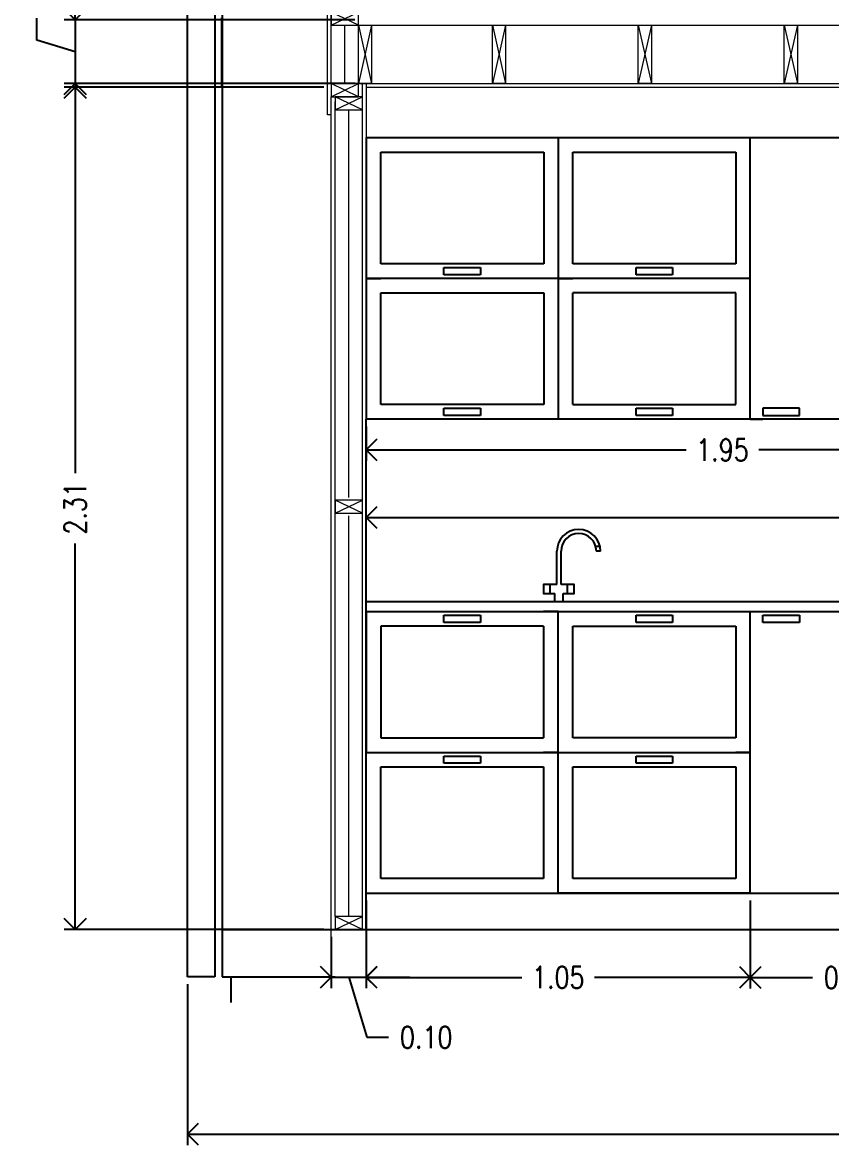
# Model space of a CAD drawing. Header units: millimetres. Extents: x 2289.8 to 2339.2, y 1976.9 to 1997.5.
# Drawn here: x 2330.59 to 2332.808, y 1980.404 to 1983.492 of the extents above; entities that cross this region are included whole.
import ezdxf

# ---------------------------------------------------------------- set-up
doc = ezdxf.new("R2010")
doc.units = ezdxf.units.MM
doc.layers.get('DEFPOINTS').update_dxf_attribs({"color": 210})
for name, color, linetype, lineweight in [('A-DETL-MBND', 3, 'Continuous', 18), ('A-ELEV-MBE2', 4, 'Continuous', 25), ('A-FURN', 8, 'Continuous', 18), ('A-WALL-PATT', 8, 'Continuous', 18), ('A-WALL-STUD', 3, 'Continuous', 18)]:
    doc.layers.add(name, color=color, linetype=linetype, lineweight=lineweight)
doc.layers.add('quoteylenia', color=90, linetype='Continuous')
doc.layers.add('sezioni piano terra', color=21, linetype='Continuous')
doc.styles.add('E-ROMANS', font='romans.shx', dxfattribs={"width": 0.8})
doc.dimstyles.new('Fabio1', dxfattribs={"dimscale": 0.001, "dimtxt": 60, "dimasz": 60, "dimexe": 30, "dimexo": 20, "dimgap": 30, "dimtad": 0, "dimzin": 0, "dimdsep": 46, "dimtxsty": 'E-ROMANS', "dimblk": 'OPEN90', "dimcen": 90, "dimclrd": 3, "dimclre": 3, "dimclrt": 3, "dimadec": 0, "dimazin": 0, "dimtfac": 1, "dimtmove": 1, "dimatfit": 3, "dimldrblk": 'OPEN90', "dimfxl": 1, "dimtfill": 1, "dimtolj": 1, "dimtzin": 0, "dimlwd": -1, "dimarcsym": 0})

# ---------------------------------------------------------------- blocks, each defined once
blk = doc.blocks.new('6-rob-elev')
at = {"color": 0, "linetype": 'ByBlock'}
for p, q in [((-0.75, 6.17), (-0.75, 18.33)), ((0.75, 6.17), (0.75, 18.33)), ((14.93, 20.08), (13.43, 20.08)), ((15.12, 18.33), (13.62, 18.33)), ((-3.38, 6.17), (-3.38, 2.84)), ((3, 6.17), (3, 2.84)), ((-1.5, 0), (-1.5, 2.84)), ((1.5, 0), (1.5, 2.84))]:
    blk.add_line(p, q, dxfattribs=at)
blk.add_line((-1.5, 0), (1.5, 0))
for points in [[(-0.75, 6.17), (-5.6, 6.17), (-5.6, 2.84), (-1.5, 2.84)], [(1.5, 2.84), (5.57, 2.84), (5.57, 6.17), (0.75, 6.17)]]:
    blk.add_lwpolyline(points, dxfattribs=at)
for radius in [7.94, 6.44]:
    blk.add_arc((7.19, 18.33), radius, 0, 180, dxfattribs=at)
blk = doc.blocks.new('_Open90')
at = {"color": 0, "linetype": 'ByBlock', "lineweight": -2}
for p, q in [((0, 0), (-1, 0)), ((-0.5, 0.5), (0, 0)), ((0, 0), (-0.5, -0.5))]:
    blk.add_line(p, q, dxfattribs=at)
blk = doc.blocks.new('*D63')
at = {"layer": 'DEFPOINTS', "color": 0, "transparency": 16777216}
for p in [(2331.521, 1983.4995), (2330.7342, 1983.3245), (2331.522, 1983.3245)]:
    blk.add_point(p, dxfattribs=at)
at = {"layer": 'quoteylenia', "color": 3, "transparency": 16777216}
for p, q in [((2330.7342, 1983.5595), (2330.7342, 1983.6195)), ((2330.6292, 1983.4435), (2330.6292, 1983.5035)), ((2330.7342, 1983.4995), (2330.7342, 1983.3245)), ((2330.7342, 1983.4995), (2330.7342, 1983.3245)), ((2330.7342, 1983.412), (2330.6292, 1983.4435)), ((2330.7342, 1983.2645), (2330.7342, 1983.2045))]:
    blk.add_line(p, q, dxfattribs=at)
at = {"layer": 'quoteylenia', "color": 3, "lineweight": -2, "transparency": 16777216}
for p, q in [((2331.501, 1983.4995), (2330.7042, 1983.4995)), ((2331.502, 1983.3245), (2330.7042, 1983.3245))]:
    blk.add_line(p, q, dxfattribs=at)
at = {"layer": 'quoteylenia', "color": 3, "transparency": 16777216, "xscale": 0.06, "yscale": 0.06, "zscale": 0.06}
for p, rotation in [((2330.7342, 1983.4995), 270), ((2330.7342, 1983.3245), 90)]:
    blk.add_blockref('_Open90', p, dxfattribs=dict(at, rotation=rotation))
at = {"layer": 'quoteylenia', "color": 3, "transparency": 16777216, "insert": (2330.6292, 1983.6066), "char_height": 0.06, "attachment_point": 5, "rotation": 90, "style": 'E-ROMANS', "bg_fill": 3, "box_fill_scale": 1.1, "bg_fill_color": 256, "bg_fill_true_color": 13158600, "bg_fill_transparency": 0}
blk.add_mtext('\\A1;0.18', dxfattribs=at)
blk = doc.blocks.new('*D65')
at = {"layer": 'DEFPOINTS', "color": 0, "transparency": 16777216}
for p in [(2330.7342, 1983.3145), (2331.436, 1983.3145), (2331.436, 1981.0045)]:
    blk.add_point(p, dxfattribs=at)
at = {"layer": 'quoteylenia', "color": 3, "lineweight": -2, "transparency": 16777216}
for p, q in [((2331.416, 1983.3145), (2330.7042, 1983.3145)), ((2331.416, 1981.0045), (2330.7042, 1981.0045))]:
    blk.add_line(p, q, dxfattribs=at)
at = {"layer": 'quoteylenia', "color": 3, "transparency": 16777216}
for p, q in [((2330.7342, 1983.2545), (2330.7342, 1982.2558)), ((2330.7342, 1981.0645), (2330.7342, 1982.0632))]:
    blk.add_line(p, q, dxfattribs=at)
at = {"layer": 'quoteylenia', "color": 3, "transparency": 16777216, "xscale": 0.06, "yscale": 0.06, "zscale": 0.06}
for p, rotation in [((2330.7342, 1983.3145), 90), ((2330.7342, 1981.0045), 270)]:
    blk.add_blockref('_Open90', p, dxfattribs=dict(at, rotation=rotation))
at = {"layer": 'quoteylenia', "color": 3, "transparency": 16777216, "insert": (2330.7342, 1982.1595), "char_height": 0.06, "attachment_point": 5, "rotation": 90, "style": 'E-ROMANS', "bg_fill": 3, "box_fill_scale": 1.1, "bg_fill_color": 256, "bg_fill_true_color": 13158600, "bg_fill_transparency": 0}
blk.add_mtext('\\A1;2.31', dxfattribs=at)
blk = doc.blocks.new('*D82')
at = {"layer": 'DEFPOINTS', "color": 0, "transparency": 16777216}
for p in [(2331.532, 1982.4045), (2333.4851, 1982.4045), (2333.4851, 1982.3199)]:
    blk.add_point(p, dxfattribs=at)
at = {"layer": 'quoteylenia', "color": 3, "lineweight": -2, "transparency": 16777216}
for p, q in [((2331.532, 1982.3845), (2331.532, 1982.2899)), ((2333.4851, 1982.3845), (2333.4851, 1982.2899))]:
    blk.add_line(p, q, dxfattribs=at)
at = {"layer": 'quoteylenia', "color": 3, "transparency": 16777216}
for p, q in [((2331.592, 1982.3199), (2332.4088, 1982.3199)), ((2333.4251, 1982.3199), (2332.6083, 1982.3199))]:
    blk.add_line(p, q, dxfattribs=at)
at = {"layer": 'quoteylenia', "color": 3, "transparency": 16777216, "xscale": 0.06, "yscale": 0.06, "zscale": 0.06, "rotation": 180}
blk.add_blockref('_Open90', (2331.532, 1982.3199), dxfattribs=at)
at = {"layer": 'quoteylenia', "color": 3, "transparency": 16777216, "xscale": 0.06, "yscale": 0.06, "zscale": 0.06}
blk.add_blockref('_Open90', (2333.4851, 1982.3199), dxfattribs=at)
at = {"layer": 'quoteylenia', "color": 3, "transparency": 16777216, "insert": (2332.5086, 1982.3199), "char_height": 0.06, "attachment_point": 5, "style": 'E-ROMANS', "bg_fill": 3, "box_fill_scale": 1.1, "bg_fill_color": 256, "bg_fill_true_color": 13158600, "bg_fill_transparency": 0}
blk.add_mtext('\\A1;1.95', dxfattribs=at)
blk = doc.blocks.new('*D87')
at = {"layer": 'DEFPOINTS', "color": 0, "transparency": 16777216}
for p in [(2334.6329, 1982.1345), (2331.532, 1981.9045), (2334.6329, 1981.9045)]:
    blk.add_point(p, dxfattribs=at)
at = {"layer": 'quoteylenia', "color": 3, "lineweight": -2, "transparency": 16777216}
for p, q in [((2331.532, 1981.9245), (2331.532, 1982.1645)), ((2334.6329, 1981.9245), (2334.6329, 1982.1645))]:
    blk.add_line(p, q, dxfattribs=at)
at = {"layer": 'quoteylenia', "color": 3, "transparency": 16777216}
for p, q in [((2331.592, 1982.1345), (2332.9793, 1982.1345)), ((2334.5729, 1982.1345), (2333.1856, 1982.1345))]:
    blk.add_line(p, q, dxfattribs=at)
at = {"layer": 'quoteylenia', "color": 3, "transparency": 16777216, "xscale": 0.06, "yscale": 0.06, "zscale": 0.06, "rotation": 180}
blk.add_blockref('_Open90', (2331.532, 1982.1345), dxfattribs=at)
at = {"layer": 'quoteylenia', "color": 3, "transparency": 16777216, "xscale": 0.06, "yscale": 0.06, "zscale": 0.06}
blk.add_blockref('_Open90', (2334.6329, 1982.1345), dxfattribs=at)
at = {"layer": 'quoteylenia', "color": 3, "transparency": 16777216, "insert": (2333.0824, 1982.1345), "char_height": 0.06, "attachment_point": 5, "style": 'E-ROMANS', "bg_fill": 3, "box_fill_scale": 1.1, "bg_fill_color": 256, "bg_fill_true_color": 13158600, "bg_fill_transparency": 0}
blk.add_mtext('\\A1;3.10', dxfattribs=at)
blk = doc.blocks.new('*D90')
at = {"layer": 'DEFPOINTS', "color": 0, "transparency": 16777216}
for p in [(2331.436, 1981.0045), (2331.532, 1981.0045), (2331.532, 1980.8741)]:
    blk.add_point(p, dxfattribs=at)
at = {"layer": 'quoteylenia', "color": 3, "lineweight": -2, "transparency": 16777216}
for p, q in [((2331.436, 1980.9845), (2331.436, 1980.8441)), ((2331.532, 1980.9845), (2331.532, 1980.8441))]:
    blk.add_line(p, q, dxfattribs=at)
at = {"layer": 'quoteylenia', "color": 3, "transparency": 16777216}
for p, q in [((2331.376, 1980.8741), (2331.316, 1980.8741)), ((2331.436, 1980.8741), (2331.532, 1980.8741)), ((2331.436, 1980.8741), (2331.532, 1980.8741)), ((2331.484, 1980.8741), (2331.5335, 1980.7091)), ((2331.592, 1980.8741), (2331.652, 1980.8741)), ((2331.5335, 1980.7091), (2331.5935, 1980.7091))]:
    blk.add_line(p, q, dxfattribs=at)
at = {"layer": 'quoteylenia', "color": 3, "transparency": 16777216, "xscale": 0.06, "yscale": 0.06, "zscale": 0.06}
blk.add_blockref('_Open90', (2331.436, 1980.8741), dxfattribs=at)
at = {"layer": 'quoteylenia', "color": 3, "transparency": 16777216, "xscale": 0.06, "yscale": 0.06, "zscale": 0.06, "rotation": 180}
blk.add_blockref('_Open90', (2331.532, 1980.8741), dxfattribs=at)
at = {"layer": 'quoteylenia', "color": 3, "transparency": 16777216, "insert": (2331.6966, 1980.7091), "char_height": 0.06, "attachment_point": 5, "style": 'E-ROMANS', "bg_fill": 3, "box_fill_scale": 1.1, "bg_fill_color": 256, "bg_fill_true_color": 13158600, "bg_fill_transparency": 0}
blk.add_mtext('\\A1;0.10', dxfattribs=at)
blk = doc.blocks.new('*D91')
at = {"layer": 'DEFPOINTS', "color": 0, "transparency": 16777216}
for p in [(2331.532, 1981.1045), (2332.5851, 1981.1045), (2332.5851, 1980.8734)]:
    blk.add_point(p, dxfattribs=at)
at = {"layer": 'quoteylenia', "color": 3, "lineweight": -2, "transparency": 16777216}
for p, q in [((2331.532, 1981.0845), (2331.532, 1980.8434)), ((2332.5851, 1981.0845), (2332.5851, 1980.8434))]:
    blk.add_line(p, q, dxfattribs=at)
at = {"layer": 'quoteylenia', "color": 3, "transparency": 16777216}
for p, q in [((2331.592, 1980.8734), (2331.9588, 1980.8734)), ((2332.5251, 1980.8734), (2332.1583, 1980.8734))]:
    blk.add_line(p, q, dxfattribs=at)
at = {"layer": 'quoteylenia', "color": 3, "transparency": 16777216, "xscale": 0.06, "yscale": 0.06, "zscale": 0.06, "rotation": 180}
blk.add_blockref('_Open90', (2331.532, 1980.8734), dxfattribs=at)
at = {"layer": 'quoteylenia', "color": 3, "transparency": 16777216, "xscale": 0.06, "yscale": 0.06, "zscale": 0.06}
blk.add_blockref('_Open90', (2332.5851, 1980.8734), dxfattribs=at)
at = {"layer": 'quoteylenia', "color": 3, "transparency": 16777216, "insert": (2332.0586, 1980.8734), "char_height": 0.06, "attachment_point": 5, "style": 'E-ROMANS', "bg_fill": 3, "box_fill_scale": 1.1, "bg_fill_color": 256, "bg_fill_true_color": 13158600, "bg_fill_transparency": 0}
blk.add_mtext('\\A1;1.05', dxfattribs=at)
blk = doc.blocks.new('*D92')
at = {"layer": 'DEFPOINTS', "color": 0, "transparency": 16777216}
for p in [(2332.5851, 1981.1045), (2333.132, 1981.1045), (2333.132, 1980.8728)]:
    blk.add_point(p, dxfattribs=at)
at = {"layer": 'quoteylenia', "color": 3, "lineweight": -2, "transparency": 16777216}
for p, q in [((2332.5851, 1981.0845), (2332.5851, 1980.8428)), ((2333.132, 1981.0845), (2333.132, 1980.8428))]:
    blk.add_line(p, q, dxfattribs=at)
at = {"layer": 'quoteylenia', "color": 3, "transparency": 16777216}
for p, q in [((2332.6451, 1980.8728), (2332.7554, 1980.8728)), ((2333.072, 1980.8728), (2332.9617, 1980.8728))]:
    blk.add_line(p, q, dxfattribs=at)
at = {"layer": 'quoteylenia', "color": 3, "transparency": 16777216, "xscale": 0.06, "yscale": 0.06, "zscale": 0.06, "rotation": 180}
blk.add_blockref('_Open90', (2332.5851, 1980.8728), dxfattribs=at)
at = {"layer": 'quoteylenia', "color": 3, "transparency": 16777216, "xscale": 0.06, "yscale": 0.06, "zscale": 0.06}
blk.add_blockref('_Open90', (2333.132, 1980.8728), dxfattribs=at)
at = {"layer": 'quoteylenia', "color": 3, "transparency": 16777216, "insert": (2332.8586, 1980.8728), "char_height": 0.06, "attachment_point": 5, "style": 'E-ROMANS', "bg_fill": 3, "box_fill_scale": 1.1, "bg_fill_color": 256, "bg_fill_true_color": 13158600, "bg_fill_transparency": 0}
blk.add_mtext('\\A1;0.55', dxfattribs=at)
blk = doc.blocks.new('*D105')
at = {"layer": 'DEFPOINTS', "color": 0, "transparency": 16777216}
for p in [(2331.042, 1980.8745), (2338.865, 1980.8045), (2338.865, 1980.4436)]:
    blk.add_point(p, dxfattribs=at)
at = {"layer": 'quoteylenia', "color": 3, "lineweight": -2, "transparency": 16777216}
for p, q in [((2331.042, 1980.8545), (2331.042, 1980.4136)), ((2338.865, 1980.7845), (2338.865, 1980.4136))]:
    blk.add_line(p, q, dxfattribs=at)
at = {"layer": 'quoteylenia', "color": 3, "transparency": 16777216}
for p, q in [((2331.102, 1980.4436), (2334.8503, 1980.4436)), ((2338.805, 1980.4436), (2335.0566, 1980.4436))]:
    blk.add_line(p, q, dxfattribs=at)
at = {"layer": 'quoteylenia', "color": 3, "transparency": 16777216, "xscale": 0.06, "yscale": 0.06, "zscale": 0.06, "rotation": 180}
blk.add_blockref('_Open90', (2331.042, 1980.4436), dxfattribs=at)
at = {"layer": 'quoteylenia', "color": 3, "transparency": 16777216, "xscale": 0.06, "yscale": 0.06, "zscale": 0.06}
blk.add_blockref('_Open90', (2338.865, 1980.4436), dxfattribs=at)
at = {"layer": 'quoteylenia', "color": 3, "transparency": 16777216, "insert": (2334.9535, 1980.4436), "char_height": 0.06, "attachment_point": 5, "style": 'E-ROMANS', "bg_fill": 3, "box_fill_scale": 1.1, "bg_fill_color": 256, "bg_fill_true_color": 13158600, "bg_fill_transparency": 0}
blk.add_mtext('\\A1;7.82', dxfattribs=at)

msp = doc.modelspace()

# ---------------------------------------------------------------- linework, layer by layer
at = {"layer": 'A-DETL-MBND'}
msp.add_line((2331.447, 1981.0405), (2331.447, 1983.2745), dxfattribs=at)
for points in [[(2331.436, 1983.2385), (2331.426, 1983.2385), (2331.426, 1985.6645)], [(2331.436, 1983.3245), (2331.436, 1985.6645)], [(2331.511, 1983.4845), (2338.36, 1983.4845)], [(2331.511, 1983.3245), (2338.349, 1983.3245)], [(2331.522, 1981.0045), (2331.522, 1983.3245)], [(2331.532, 1983.3245), (2331.532, 1981.0045)], [(2331.532, 1983.3145), (2335.3399, 1983.3145)], [(2331.447, 1980.8745), (2331.436, 1980.8745), (2331.436, 1983.2885)]]:
    msp.add_lwpolyline(points, dxfattribs=at)
at = {"layer": 'A-ELEV-MBE2'}
for p, q in [((2331.137, 1985.6477), (2331.137, 1980.8745)), ((2331.117, 1980.8745), (2331.042, 1980.8745)), ((2331.161, 1980.8745), (2331.161, 1980.8045))]:
    msp.add_line(p, q, dxfattribs=at)
for points in [[(2331.042, 1980.8745), (2331.042, 1985.7025)], [(2331.117, 1985.7025), (2331.117, 1980.8745)], [(2331.137, 1980.8745), (2331.436, 1980.8745)]]:
    msp.add_lwpolyline(points, dxfattribs=at)
at = {"layer": 'A-FURN'}
for p, q in [((2331.532, 1981.8454), (2331.532, 1981.8954)), ((2331.532, 1981.0689), (2331.532, 1981.8374)), ((2331.532, 1981.0689), (2331.532, 1981.0045))]:
    msp.add_line(p, q, dxfattribs=at)
msp.add_lwpolyline([(2331.532, 1981.0045), (2331.562, 1981.0045)], dxfattribs=at)
at = {"layer": 'A-WALL-PATT', "ltscale": 0.1}
for p, q in [((2331.4735, 1983.3245), (2331.4735, 1983.4845)), ((2331.4845, 1982.1895), (2331.4845, 1983.2525)), ((2331.4845, 1981.0405), (2331.4845, 1982.1395))]:
    msp.add_line(p, q, dxfattribs=at)
at = {"layer": 'A-WALL-STUD'}
for p, q in [((2331.436, 1983.4845), (2331.511, 1983.5205)), ((2331.511, 1983.4845), (2331.436, 1983.5205)), ((2331.436, 1983.2885), (2331.511, 1983.3245)), ((2331.511, 1983.2885), (2331.436, 1983.3245)), ((2331.447, 1983.2525), (2331.522, 1983.2885)), ((2331.522, 1983.2525), (2331.447, 1983.2885)), ((2331.447, 1982.1465), (2331.522, 1982.1825)), ((2331.522, 1982.1465), (2331.447, 1982.1825)), ((2331.447, 1981.0045), (2331.522, 1981.0405)), ((2331.522, 1981.0045), (2331.447, 1981.0405))]:
    msp.add_line(p, q, dxfattribs=at)
for points in [[(2331.436, 1983.4845), (2331.511, 1983.4845), (2331.511, 1983.5205), (2331.436, 1983.5205)], [(2331.436, 1983.2885), (2331.511, 1983.2885), (2331.511, 1983.3245), (2331.436, 1983.3245)], [(2331.447, 1983.2525), (2331.522, 1983.2525), (2331.522, 1983.2885), (2331.447, 1983.2885)], [(2331.447, 1982.1465), (2331.522, 1982.1465), (2331.522, 1982.1825), (2331.447, 1982.1825)], [(2331.447, 1981.0045), (2331.522, 1981.0045), (2331.522, 1981.0405), (2331.447, 1981.0405)]]:
    msp.add_lwpolyline(points, close=True, dxfattribs=at)
for points in [[(2331.547, 1983.4845), (2331.547, 1983.3245), (2331.511, 1983.3245), (2331.511, 1983.4845), (2331.547, 1983.4845)], [(2331.511, 1983.4845), (2331.547, 1983.3245)], [(2331.547, 1983.4845), (2331.511, 1983.3245)], [(2331.914, 1983.4845), (2331.914, 1983.3245), (2331.878, 1983.3245), (2331.878, 1983.4845), (2331.914, 1983.4845)], [(2331.878, 1983.4845), (2331.914, 1983.3245)], [(2331.914, 1983.4845), (2331.878, 1983.3245)], [(2332.314, 1983.4845), (2332.314, 1983.3245), (2332.278, 1983.3245), (2332.278, 1983.4845), (2332.314, 1983.4845)], [(2332.278, 1983.4845), (2332.314, 1983.3245)], [(2332.314, 1983.4845), (2332.278, 1983.3245)], [(2332.714, 1983.4845), (2332.714, 1983.3245), (2332.678, 1983.3245), (2332.678, 1983.4845), (2332.714, 1983.4845)], [(2332.678, 1983.4845), (2332.714, 1983.3245)], [(2332.714, 1983.4845), (2332.678, 1983.3245)]]:
    msp.add_lwpolyline(points, dxfattribs=at)
at = {"layer": 'sezioni piano terra'}
for p, q in [((2331.136, 1983.3145), (2331.136, 1983.5045)), ((2331.532, 1983.1764), (2331.532, 1982.4045)), ((2331.532, 1983.1764), (2332.5851, 1983.1764)), ((2332.0586, 1983.1764), (2332.0586, 1982.4045)), ((2332.5851, 1982.4045), (2332.5851, 1983.1764)), ((2332.5851, 1983.1764), (2333.0351, 1983.1764)), ((2332.5851, 1983.1764), (2333.0351, 1983.1764)), ((2331.572, 1982.8304), (2331.572, 1983.1364)), ((2331.572, 1983.1364), (2332.0186, 1983.1364)), ((2332.0186, 1983.1364), (2332.0186, 1982.8304)), ((2332.0986, 1982.8304), (2332.0986, 1983.1364)), ((2332.0986, 1983.1364), (2332.5451, 1983.1364)), ((2332.5451, 1983.1364), (2332.5451, 1982.8304)), ((2332.0186, 1982.8304), (2331.572, 1982.8304)), ((2331.7453, 1982.8004), (2331.7453, 1982.8204)), ((2331.7453, 1982.8204), (2331.8453, 1982.8204)), ((2331.7953, 1982.8004), (2331.7453, 1982.8004)), ((2331.8453, 1982.8004), (2331.7953, 1982.8004)), ((2331.8453, 1982.8204), (2331.8453, 1982.8004)), ((2332.5451, 1982.8304), (2332.0986, 1982.8304)), ((2332.2718, 1982.8004), (2332.2718, 1982.8204)), ((2332.2718, 1982.8204), (2332.3718, 1982.8204)), ((2332.3218, 1982.8004), (2332.2718, 1982.8004)), ((2332.3718, 1982.8004), (2332.3218, 1982.8004)), ((2332.3718, 1982.8204), (2332.3718, 1982.8004)), ((2332.5851, 1982.7904), (2331.532, 1982.7904)), ((2331.532, 1982.7904), (2331.572, 1982.7904)), ((2332.0586, 1982.7904), (2332.0986, 1982.7904)), ((2332.5851, 1982.7904), (2332.3218, 1982.7904)), ((2332.5451, 1982.7904), (2332.5451, 1982.7904)), ((2332.5451, 1982.7904), (2332.5451, 1982.7904)), ((2331.572, 1982.4445), (2331.572, 1982.7504)), ((2331.572, 1982.7504), (2332.0186, 1982.7504)), ((2332.0186, 1982.7504), (2332.0186, 1982.4445)), ((2332.0986, 1982.4445), (2332.0986, 1982.7504)), ((2332.5451, 1982.7504), (2332.0986, 1982.7504)), ((2332.5451, 1982.4445), (2332.5451, 1982.7504)), ((2332.0186, 1982.4445), (2331.572, 1982.4445)), ((2331.7453, 1982.4145), (2331.7453, 1982.4345)), ((2331.7453, 1982.4345), (2331.8453, 1982.4345)), ((2331.8453, 1982.4345), (2331.8453, 1982.4145)), ((2332.0986, 1982.4445), (2332.5451, 1982.4445)), ((2332.2718, 1982.4145), (2332.2718, 1982.4345)), ((2332.2718, 1982.4345), (2332.3718, 1982.4345)), ((2332.3718, 1982.4345), (2332.3718, 1982.4145)), ((2332.5851, 1982.4445), (2332.5851, 1982.4445)), ((2332.7195, 1982.4345), (2332.6195, 1982.4345)), ((2332.6195, 1982.4345), (2332.6195, 1982.4145)), ((2332.7195, 1982.4145), (2332.7195, 1982.4345)), ((2331.532, 1981.9045), (2331.532, 1982.4045)), ((2333.4851, 1982.4045), (2331.532, 1982.4045)), ((2331.7953, 1982.4145), (2331.7453, 1982.4145)), ((2331.8453, 1982.4145), (2331.7953, 1982.4145)), ((2332.3218, 1982.4145), (2332.2718, 1982.4145)), ((2332.3718, 1982.4145), (2332.3218, 1982.4145)), ((2332.5851, 1982.4045), (2332.6195, 1982.4045)), ((2332.6195, 1982.4145), (2332.7195, 1982.4145)), ((2331.532, 1981.0045), (2331.532, 1981.9045)), ((2331.532, 1981.9045), (2334.6329, 1981.9045)), ((2331.532, 1981.8764), (2334.6329, 1981.8764)), ((2331.532, 1981.8764), (2331.532, 1981.4905)), ((2331.532, 1981.8764), (2331.7953, 1981.8764)), ((2332.0585, 1981.8764), (2332.0185, 1981.8764)), ((2332.0585, 1981.1045), (2332.0585, 1981.8764)), ((2332.5851, 1981.1045), (2332.5851, 1981.8764)), ((2331.7453, 1981.8464), (2331.7453, 1981.8664)), ((2331.7453, 1981.8664), (2331.7953, 1981.8664)), ((2331.8453, 1981.8464), (2331.7453, 1981.8464)), ((2331.7953, 1981.8664), (2331.8453, 1981.8664)), ((2331.8453, 1981.8664), (2331.8453, 1981.8464)), ((2332.2718, 1981.8664), (2332.3218, 1981.8664)), ((2332.2718, 1981.8464), (2332.2718, 1981.8664)), ((2332.3718, 1981.8464), (2332.2718, 1981.8464)), ((2332.3218, 1981.8664), (2332.3718, 1981.8664)), ((2332.3718, 1981.8664), (2332.3718, 1981.8464)), ((2332.6196, 1981.8664), (2332.6696, 1981.8664)), ((2332.6196, 1981.8464), (2332.6196, 1981.8664)), ((2332.7196, 1981.8464), (2332.6196, 1981.8464)), ((2332.6696, 1981.8664), (2332.7196, 1981.8664)), ((2332.7196, 1981.8664), (2332.7196, 1981.8464)), ((2331.532, 1981.8364), (2331.532, 1981.8364)), ((2332.0185, 1981.8364), (2331.572, 1981.8364)), ((2331.572, 1981.8364), (2331.572, 1981.5305)), ((2332.0185, 1981.8364), (2332.0185, 1981.5305)), ((2332.0985, 1981.5305), (2332.0985, 1981.8364)), ((2332.0985, 1981.8364), (2332.5451, 1981.8364)), ((2332.5451, 1981.8364), (2332.5451, 1981.5305)), ((2331.572, 1981.5305), (2332.0185, 1981.5305)), ((2332.5451, 1981.5305), (2332.0985, 1981.5305)), ((2331.532, 1981.4905), (2332.5851, 1981.4905)), ((2331.532, 1981.4905), (2331.7953, 1981.4905)), ((2331.572, 1981.4905), (2331.572, 1981.4905)), ((2331.572, 1981.4905), (2331.572, 1981.4905)), ((2331.7453, 1981.4605), (2331.7453, 1981.4805)), ((2331.7453, 1981.4805), (2331.7953, 1981.4805)), ((2331.7953, 1981.4805), (2331.8453, 1981.4805)), ((2331.8453, 1981.4805), (2331.8453, 1981.4605)), ((2332.0585, 1981.4905), (2332.0185, 1981.4905)), ((2332.2718, 1981.4605), (2332.2718, 1981.4805)), ((2332.2718, 1981.4805), (2332.3218, 1981.4805)), ((2332.3218, 1981.4805), (2332.3718, 1981.4805)), ((2332.3718, 1981.4805), (2332.3718, 1981.4605)), ((2332.5851, 1981.4905), (2332.5451, 1981.4905)), ((2331.572, 1981.1445), (2331.572, 1981.4505)), ((2331.572, 1981.4505), (2332.0185, 1981.4505)), ((2331.8453, 1981.4605), (2331.7453, 1981.4605)), ((2332.0185, 1981.4505), (2332.0185, 1981.1445)), ((2332.0985, 1981.1445), (2332.0985, 1981.4505)), ((2332.0985, 1981.4505), (2332.5451, 1981.4505)), ((2332.3718, 1981.4605), (2332.2718, 1981.4605)), ((2332.5451, 1981.4505), (2332.5451, 1981.1445)), ((2331.532, 1981.1445), (2331.532, 1981.1445)), ((2332.0185, 1981.1445), (2331.572, 1981.1445)), ((2332.5451, 1981.1445), (2332.0985, 1981.1445)), ((2331.532, 1981.0045), (2331.532, 1981.1045)), ((2331.532, 1981.1045), (2334.6329, 1981.1045)), ((2332.5851, 1981.1045), (2332.0585, 1981.1045)), ((2331.136, 1981.0045), (2339.135, 1981.0045))]:
    msp.add_line(p, q, dxfattribs=at)

# ---------------------------------------------------------------- block references
at = {"xscale": 0.007512586427515264, "yscale": 0.007512586427515264, "zscale": 0.007512586427515264}
msp.add_blockref('6-rob-elev', (2332.0606, 1981.9045), dxfattribs=at)

# ---------------------------------------------------------------- next in the draw order: dimensions: what is measured, and where the dimension line sits
at = {"layer": 'quoteylenia'}
dim = msp.add_linear_dim(base=(2330.7342116, 1983.3244947), p1=(2331.52097807, 1983.49949472), p2=(2331.52198235, 1983.3244947), angle=90, dimstyle='Fabio1', dxfattribs=at)
dim.commit()
dim.dimension.update_dxf_attribs({"geometry": '*D63', "text_midpoint": (2330.6292116, 1983.53349471)})
for base, p1, p2, picture, middle in [((2333.4851, 1982.3199), (2331.532, 1982.4045), (2333.4851, 1982.4045), '*D82', (2332.5086, 1982.3199)), ((2334.6329, 1982.1345), (2331.532, 1981.9045), (2334.6329, 1981.9045), '*D87', (2333.0824, 1982.1345))]:
    dim = msp.add_linear_dim(base=base, p1=p1, p2=p2, dimstyle='Fabio1', dxfattribs=at)
    dim.commit()
    dim.dimension.update_dxf_attribs({"geometry": picture, "text_midpoint": middle})

# ---------------------------------------------------------------- next in the draw order: dimensions: what is measured, and where the dimension line sits
dim = msp.add_linear_dim(base=(2330.7342, 1983.3145), p1=(2331.436, 1981.0045), p2=(2331.436, 1983.3145), angle=90, dimstyle='Fabio1', dxfattribs=at)
dim.commit()
dim.dimension.update_dxf_attribs({"geometry": '*D65', "text_midpoint": (2330.7342, 1982.1595)})

# ---------------------------------------------------------------- next in the draw order: dimensions: what is measured, and where the dimension line sits
dim = msp.add_linear_dim(base=(2331.532, 1980.8741), p1=(2331.436, 1981.0045), p2=(2331.532, 1981.0045), dimstyle='Fabio1', dxfattribs=at)
dim.commit()
dim.dimension.update_dxf_attribs({"geometry": '*D90', "text_midpoint": (2331.6235, 1980.7091)})

# ---------------------------------------------------------------- next in the draw order: dimensions: what is measured, and where the dimension line sits
dim = msp.add_linear_dim(base=(2332.5851, 1980.8734), p1=(2331.532, 1981.1045), p2=(2332.5851, 1981.1045), dimstyle='Fabio1', dxfattribs=at)
dim.commit()
dim.dimension.update_dxf_attribs({"geometry": '*D91', "text_midpoint": (2332.0586, 1980.8734)})

# ---------------------------------------------------------------- next in the draw order: dimensions: what is measured, and where the dimension line sits
dim = msp.add_linear_dim(base=(2333.132, 1980.8728), p1=(2332.5851, 1981.1045), p2=(2333.132, 1981.1045), dimstyle='Fabio1', dxfattribs=at)
dim.commit()
dim.dimension.update_dxf_attribs({"geometry": '*D92', "text_midpoint": (2332.8586, 1980.8728)})

# ---------------------------------------------------------------- next in the draw order: dimensions: what is measured, and where the dimension line sits
dim = msp.add_linear_dim(base=(2338.865, 1980.4436), p1=(2331.042, 1980.8745), p2=(2338.865, 1980.8045), dimstyle='Fabio1', dxfattribs=at)
dim.commit()
dim.dimension.update_dxf_attribs({"geometry": '*D105', "text_midpoint": (2334.9535, 1980.4436)})

doc.saveas('drawing.dxf')
